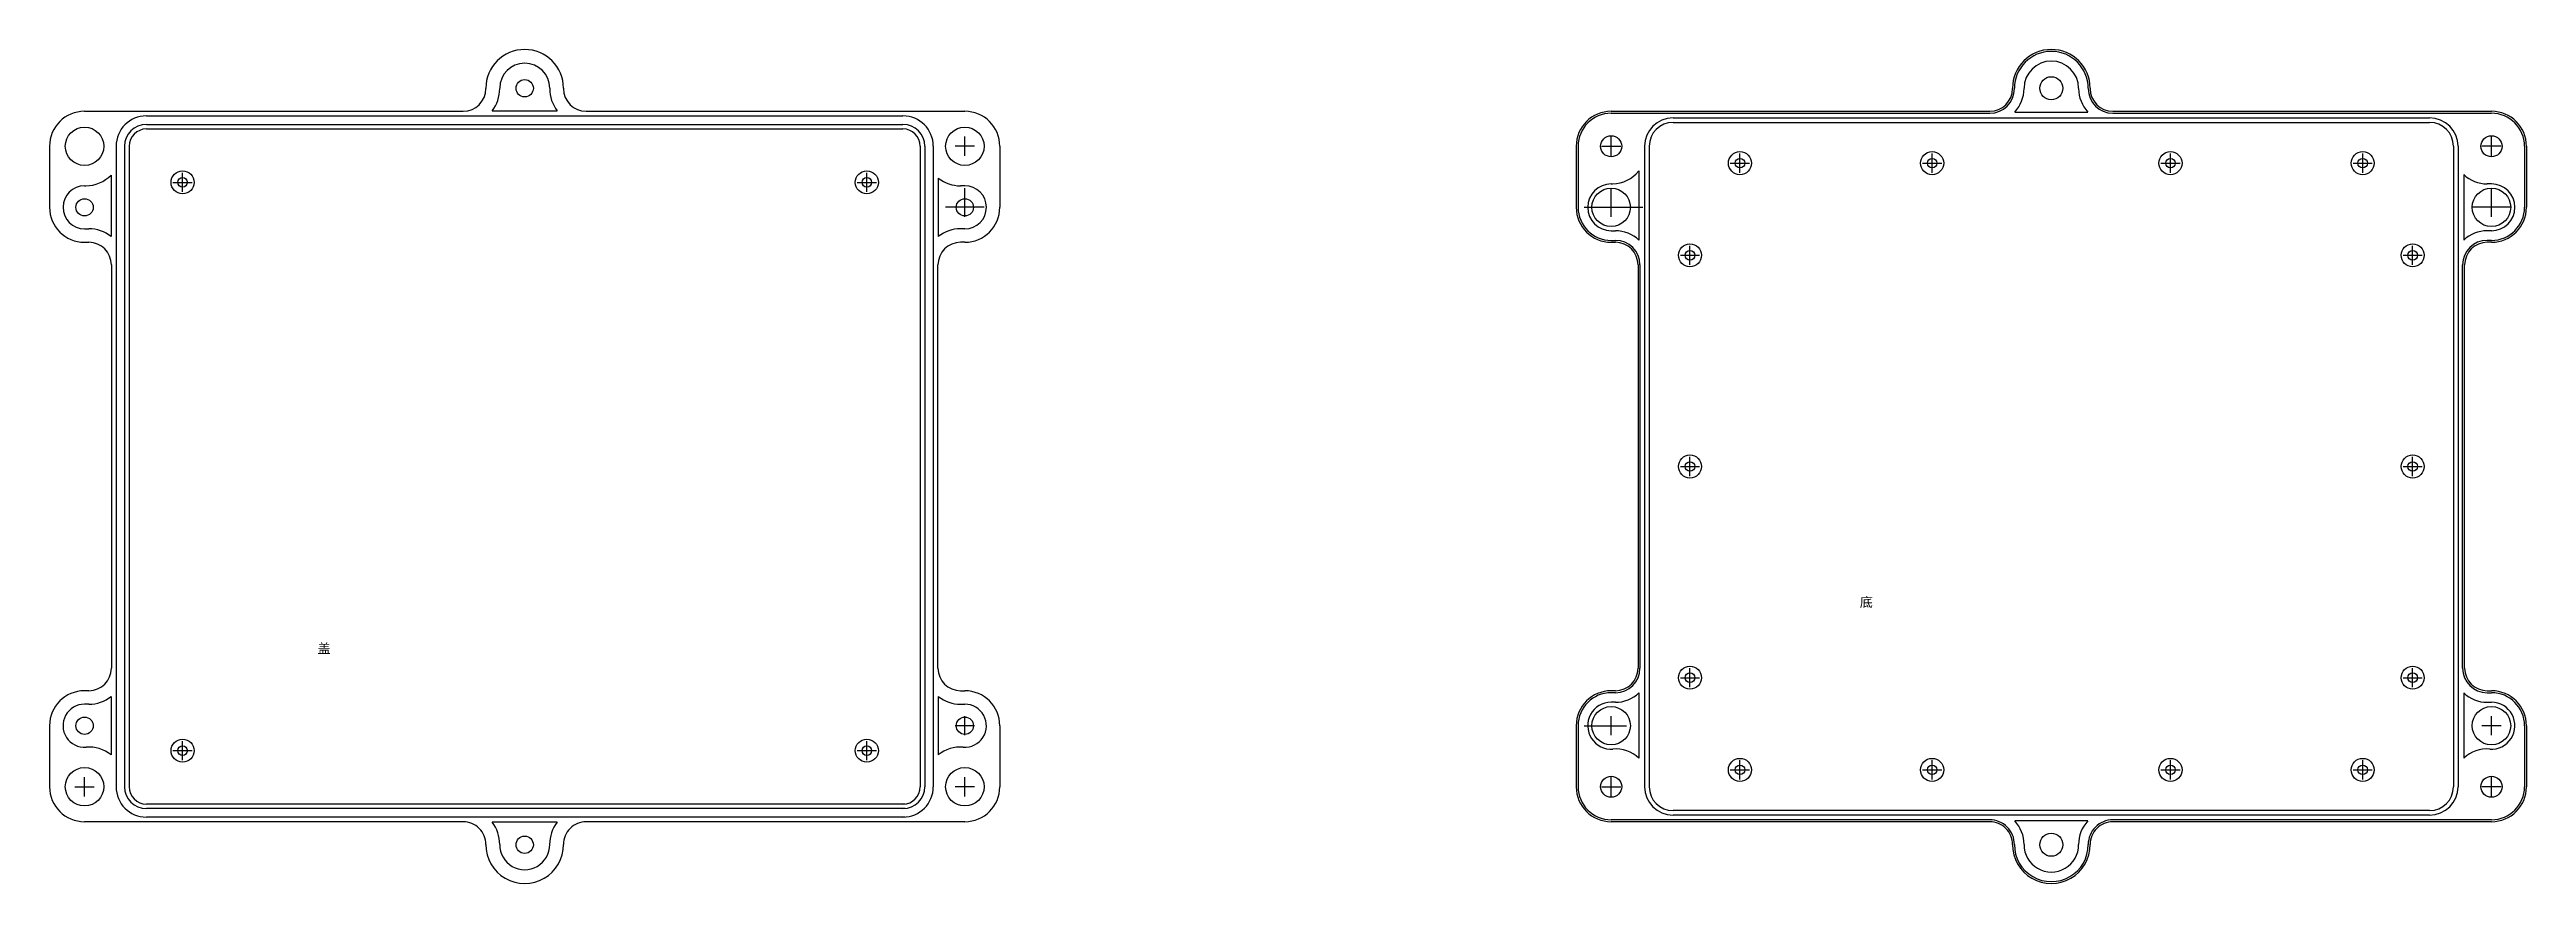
# Model space of a CAD drawing. Header units: millimetres. Extents: x 857 to 1502, y 152 to 370.
import ezdxf

# ---------------------------------------------------------------- set-up
doc = ezdxf.new("R2010")
doc.units = ezdxf.units.MM

msp = doc.modelspace()

# ---------------------------------------------------------------- linework, layer by layer
for p, q in [((970.95, 359.42), (970.95, 359.32)), ((987.55, 359.42), (987.55, 359.32)), ((991.15, 359.42), (991.15, 359.32)), ((1368.08, 359.42), (1368.08, 359.32)), ((1388.28, 359.42), (1388.28, 359.32)), ((866.55, 353.42), (965.05, 353.42)), ((882.65, 352.22), (965.05, 352.22)), ((882.65, 350.02), (965.05, 350.02)), ((882.65, 348.82), (965.05, 348.82)), ((965.05, 352.22), (1079.45, 352.22)), ((965.05, 350.02), (1079.45, 350.02)), ((965.05, 348.82), (1079.45, 348.82)), ((972.57, 353.52), (989.52, 353.52)), ((997.05, 353.42), (1095.55, 353.42)), ((1263.68, 353.42), (1362.18, 353.42)), ((1263.68, 352.92), (1362.18, 352.92)), ((1279.78, 351.72), (1362.18, 351.72)), ((1279.78, 350.52), (1362.18, 350.52)), ((1362.18, 351.72), (1476.58, 351.72)), ((1362.18, 350.52), (1476.58, 350.52)), ((1368.66, 353.22), (1387.7, 353.22)), ((1394.18, 353.42), (1492.68, 353.42)), ((1394.18, 352.92), (1492.68, 352.92)), ((857.45, 344.32), (857.45, 328.42)), ((874.75, 344.32), (874.75, 343.42)), ((874.75, 343.92), (874.75, 177.52)), ((876.95, 344.32), (876.95, 177.52)), ((878.15, 344.32), (878.15, 177.52)), ((878.15, 344.32), (878.15, 343.65)), ((1083.95, 344.32), (1083.95, 177.52)), ((1085.15, 344.32), (1085.15, 177.52)), ((1087.35, 344.32), (1087.35, 177.52)), ((1098.05, 344.32), (1093.05, 344.32)), ((1095.55, 341.82), (1095.55, 346.82)), ((1104.65, 344.32), (1104.65, 328.42)), ((1254.58, 344.32), (1254.58, 328.42)), ((1255.08, 344.32), (1255.08, 328.42)), ((1261.18, 344.32), (1266.18, 344.32)), ((1263.68, 341.82), (1263.68, 346.82)), ((1272.38, 344.32), (1272.38, 343.42)), ((1272.38, 343.92), (1272.38, 177.52)), ((1273.58, 344.32), (1273.58, 177.52)), ((1297.18, 337.42), (1297.18, 342.42)), ((1347.18, 337.42), (1347.18, 342.42)), ((1409.18, 337.42), (1409.18, 342.42)), ((1459.18, 337.42), (1459.18, 342.42)), ((1482.78, 344.32), (1482.78, 177.52)), ((1483.98, 344.32), (1483.98, 177.52)), ((1495.18, 344.32), (1490.18, 344.32)), ((1492.68, 341.82), (1492.68, 346.82)), ((1501.28, 344.32), (1501.28, 328.42)), ((1501.78, 344.32), (1501.78, 328.42)), ((873.45, 336.83), (873.45, 320.82)), ((892.05, 332.42), (892.05, 337.42)), ((1070.05, 332.42), (1070.05, 337.42)), ((1088.65, 336.03), (1088.65, 320.82)), ((1270.88, 337.93), (1270.88, 319.9)), ((1294.68, 339.92), (1299.68, 339.92)), ((1344.68, 339.92), (1349.68, 339.92)), ((1406.68, 339.92), (1411.68, 339.92)), ((1456.68, 339.92), (1461.68, 339.92)), ((1485.48, 336.94), (1485.48, 319.9)), ((866.55, 334.02), (866.9, 334.02)), ((889.55, 334.92), (894.55, 334.92)), ((1067.55, 334.92), (1072.55, 334.92)), ((1095.55, 334.02), (1094.45, 334.02)), ((1095.55, 325.92), (1095.55, 333.42)), ((1263.68, 334.52), (1264.03, 334.52)), ((1263.68, 325.92), (1263.68, 333.42)), ((1492.68, 334.52), (1491.58, 334.52)), ((1492.68, 325.92), (1492.68, 333.42)), ((866.55, 322.82), (867.65, 322.82)), ((1100.55, 328.42), (1090.55, 328.42)), ((1095.55, 322.82), (1094.45, 322.82)), ((1256.68, 328.42), (1271.88, 328.42)), ((1263.68, 322.32), (1264.78, 322.32)), ((1497.68, 328.42), (1487.68, 328.42)), ((1492.68, 322.32), (1491.58, 322.32)), ((866.55, 319.32), (867.65, 319.32)), ((1095.55, 319.32), (1094.45, 319.32)), ((1263.68, 319.82), (1264.78, 319.82)), ((1263.68, 319.32), (1264.78, 319.32)), ((1281.68, 315.92), (1286.68, 315.92)), ((1284.18, 313.42), (1284.18, 318.42)), ((1469.68, 315.92), (1474.68, 315.92)), ((1472.18, 313.42), (1472.18, 318.42)), ((1492.68, 319.82), (1491.58, 319.82)), ((1492.68, 319.32), (1491.58, 319.32)), ((873.55, 313.42), (873.55, 208.42)), ((1088.55, 208.42), (1088.55, 313.42)), ((1270.68, 313.42), (1270.68, 208.42)), ((1271.18, 313.42), (1271.18, 208.42)), ((1485.18, 208.42), (1485.18, 313.42)), ((1485.68, 208.42), (1485.68, 313.42)), ((1281.68, 260.92), (1286.68, 260.92)), ((1284.18, 258.42), (1284.18, 263.42)), ((1469.68, 260.92), (1474.68, 260.92)), ((1472.18, 258.42), (1472.18, 263.42)), ((1284.18, 203.42), (1284.18, 208.42)), ((1472.18, 203.42), (1472.18, 208.42)), ((867.65, 202.52), (866.55, 202.52)), ((873.45, 201.03), (873.45, 185.86)), ((1088.65, 201.03), (1088.65, 185.86)), ((1094.45, 202.52), (1095.55, 202.52)), ((1264.78, 202.52), (1263.68, 202.52)), ((1264.78, 202.02), (1263.68, 202.02)), ((1270.88, 201.94), (1270.88, 184.94)), ((1281.68, 205.92), (1286.68, 205.92)), ((1469.68, 205.92), (1474.68, 205.92)), ((1485.48, 201.94), (1485.48, 184.94)), ((1491.58, 202.52), (1492.68, 202.52)), ((1491.58, 202.02), (1492.68, 202.02)), ((857.45, 193.42), (857.45, 177.52)), ((867.65, 199.02), (866.55, 199.02)), ((1098.05, 193.42), (1093.05, 193.42)), ((1094.45, 199.02), (1095.55, 199.02)), ((1095.55, 190.92), (1095.55, 195.92)), ((1104.65, 193.42), (1104.65, 177.52)), ((1254.58, 193.42), (1254.58, 177.52)), ((1255.08, 193.42), (1255.08, 177.52)), ((1256.68, 193.42), (1267.68, 193.42)), ((1264.78, 199.52), (1263.68, 199.52)), ((1263.68, 190.92), (1263.68, 195.92)), ((1495.18, 193.42), (1490.18, 193.42)), ((1491.58, 199.52), (1492.68, 199.52)), ((1492.68, 190.92), (1492.68, 195.92)), ((1501.28, 193.42), (1501.28, 177.52)), ((1501.78, 193.42), (1501.78, 177.52)), ((889.55, 186.92), (894.55, 186.92)), ((892.05, 184.42), (892.05, 189.42)), ((1067.55, 186.92), (1072.55, 186.92)), ((1070.05, 184.42), (1070.05, 189.42)), ((1294.68, 181.92), (1299.68, 181.92)), ((1297.18, 179.42), (1297.18, 184.42)), ((1344.68, 181.92), (1349.68, 181.92)), ((1347.18, 179.42), (1347.18, 184.42)), ((1406.68, 181.92), (1411.68, 181.92)), ((1409.18, 179.42), (1409.18, 184.42)), ((1456.68, 181.92), (1461.68, 181.92)), ((1459.18, 179.42), (1459.18, 184.42)), ((864.05, 177.52), (869.05, 177.52)), ((866.55, 175.02), (866.55, 180.02)), ((1098.05, 177.52), (1093.05, 177.52)), ((1095.55, 175.02), (1095.55, 180.02)), ((1261.18, 177.52), (1266.18, 177.52)), ((1263.68, 175.02), (1263.68, 180.02)), ((1495.18, 177.52), (1490.18, 177.52)), ((1492.68, 175.02), (1492.68, 180.02)), ((965.05, 168.42), (866.55, 168.42)), ((1080.05, 173.02), (882.65, 173.02)), ((1080.05, 171.82), (882.65, 171.82)), ((1080.05, 169.62), (882.65, 169.62)), ((989.52, 168.32), (972.57, 168.32)), ((1095.55, 168.42), (997.04, 168.42)), ((1362.18, 168.92), (1263.68, 168.92)), ((1362.18, 168.42), (1263.68, 168.42)), ((1476.58, 171.32), (1279.78, 171.32)), ((1476.58, 170.12), (1279.78, 170.12)), ((1387.7, 168.62), (1368.66, 168.62)), ((1492.68, 168.92), (1394.18, 168.92)), ((1492.68, 168.42), (1394.18, 168.42)), ((991.15, 162.42), (991.15, 162.52)), ((1388.28, 162.42), (1388.28, 162.52))]:
    msp.add_line(p, q)
for centre, radius in [((981.05, 359.42), 2.25), ((1378.18, 359.42), 3), ((866.55, 344.32), 5), ((1095.55, 344.32), 5), ((1263.68, 344.32), 2.75), ((1297.18, 339.92), 3), ((1347.18, 339.92), 3), ((1409.18, 339.92), 3), ((1459.18, 339.92), 3), ((1492.68, 344.32), 2.75), ((892.05, 334.92), 3), ((892.05, 334.92), 1.25), ((1070.05, 334.92), 3), ((1070.05, 334.92), 1.25), ((1297.18, 339.92), 1.25), ((1347.18, 339.92), 1.25), ((1409.18, 339.92), 1.25), ((1459.18, 339.92), 1.25), ((866.55, 328.42), 2.25), ((1095.55, 328.42), 2.25), ((1263.68, 328.42), 5), ((1492.68, 328.42), 5), ((1284.18, 315.92), 3), ((1284.18, 315.92), 1.25), ((1472.18, 315.92), 3), ((1472.18, 315.92), 1.25), ((1284.18, 260.92), 3), ((1284.18, 260.92), 1.25), ((1472.18, 260.92), 3), ((1472.18, 260.92), 1.25), ((1284.18, 205.92), 3), ((1284.18, 205.92), 1.25), ((1472.18, 205.92), 3), ((1472.18, 205.92), 1.25), ((866.55, 193.42), 2.25), ((1095.55, 193.42), 2.25), ((1263.68, 193.42), 5), ((1492.68, 193.42), 5), ((892.05, 186.92), 3), ((892.05, 186.92), 1.25), ((1070.05, 186.92), 3), ((1070.05, 186.92), 1.25), ((866.55, 177.52), 5), ((1095.55, 177.52), 5), ((1297.18, 181.92), 3), ((1297.18, 181.92), 1.25), ((1347.18, 181.92), 3), ((1347.18, 181.92), 1.25), ((1409.18, 181.92), 3), ((1409.18, 181.92), 1.25), ((1459.18, 181.92), 3), ((1459.18, 181.92), 1.25), ((1263.68, 177.52), 2.75), ((1492.68, 177.52), 2.75), ((981.05, 162.42), 2.25), ((1378.18, 162.42), 3)]:
    msp.add_circle(centre, radius)
for centre, radius, start, end in [((981.05, 359.42), 10.1, 360, 180), ((1378.18, 359.42), 10.1, 360, 180), ((1378.18, 359.42), 9.6, 360, 180), ((981.05, 359.42), 6.5, 360, 180), ((1378.18, 359.42), 7.1, 360, 180), ((965.05, 359.32), 5.9, 270, 0), ((965.05, 359.32), 9.5, 322.37243, 0), ((997.05, 359.32), 9.5, 180, 217.62757), ((997.05, 359.32), 5.9, 180, 270), ((1362.18, 359.32), 5.9, 270, 0), ((1362.18, 359.32), 6.4, 270, 0), ((1362.18, 359.32), 8.9, 316.73346, 0), ((1394.18, 359.32), 8.9, 180, 223.26654), ((1394.18, 359.32), 6.4, 180, 270), ((1394.18, 359.32), 5.9, 180, 270), ((866.55, 344.32), 9.1, 90, 180), ((882.65, 344.32), 7.9, 90, 180), ((882.65, 344.32), 5.7, 90, 180), ((882.65, 344.32), 4.5, 90, 180), ((1079.45, 344.32), 7.9, 0, 90), ((1079.45, 344.32), 5.7, 0, 90), ((1079.45, 344.32), 4.5, 0, 90), ((1095.55, 344.32), 9.1, 360, 90), ((1263.68, 344.32), 9.1, 90, 180), ((1263.68, 344.32), 8.6, 90, 180), ((1279.78, 344.32), 7.4, 90, 180), ((1279.78, 344.32), 6.2, 90, 180), ((1476.58, 344.32), 7.4, 0, 90), ((1476.58, 344.32), 6.2, 0, 90), ((1492.68, 344.32), 9.1, 360, 90), ((1492.68, 344.32), 8.6, 360, 90), ((866.75, 343.42), 9.4, 270.96507, 315.46041), ((1094.45, 343.42), 9.4, 231.90106, 270), ((1263.88, 343.42), 8.9, 271.0209, 321.86119), ((1491.58, 343.42), 8.9, 226.73346, 270), ((866.55, 328.42), 5.6, 90, 270), ((1095.55, 328.42), 5.6, 270, 90), ((1263.68, 328.42), 6.1, 90, 270), ((1492.68, 328.42), 6.1, 270, 90), ((866.55, 328.42), 9.1, 180, 270), ((867.65, 313.42), 9.4, 51.90106, 90), ((1094.45, 313.42), 9.4, 90, 128.09894), ((1095.55, 328.42), 9.1, 270, 0), ((1263.68, 328.42), 9.1, 180, 270), ((1263.68, 328.42), 8.6, 180, 270), ((1264.78, 313.42), 8.9, 46.73346, 90), ((1491.58, 313.42), 8.9, 90, 133.26654), ((1492.68, 328.42), 9.1, 270, 0), ((1492.68, 328.42), 8.6, 270, 0), ((867.65, 313.42), 5.9, 0, 90), ((1094.45, 313.42), 5.9, 90, 180), ((1264.78, 313.42), 6.4, 0, 90), ((1264.78, 313.42), 5.9, 0, 90), ((1491.58, 313.42), 6.4, 90, 180), ((1491.58, 313.42), 5.9, 90, 180), ((867.65, 208.42), 5.9, 270, 0), ((1094.45, 208.42), 5.9, 180, 270), ((1264.78, 208.42), 5.9, 270, 0), ((1264.78, 208.42), 6.4, 270, 0), ((1491.58, 208.42), 6.4, 180, 270), ((1491.58, 208.42), 5.9, 180, 270), ((866.55, 193.42), 9.1, 90, 180), ((867.65, 208.42), 9.4, 270, 308.09894), ((1094.45, 208.42), 9.4, 231.90106, 270), ((1095.55, 193.42), 9.1, 0, 90), ((1263.68, 193.42), 9.1, 90, 180), ((1263.68, 193.42), 8.6, 90, 180), ((1264.78, 208.42), 8.9, 270, 313.26654), ((1491.58, 208.42), 8.9, 226.73346, 270), ((1492.68, 193.42), 9.1, 0, 90), ((1492.68, 193.42), 8.6, 0, 90), ((866.55, 193.42), 5.6, 90, 274.20547), ((1095.55, 193.42), 5.6, 265.79453, 90), ((1263.68, 193.42), 6.1, 90, 274.20547), ((1492.68, 193.42), 6.1, 265.79453, 90), ((867.65, 178.46), 9.4, 51.90106, 94.20547), ((1094.45, 178.46), 9.4, 85.79453, 128.09894), ((1264.78, 178.46), 8.9, 46.73346, 94.20547), ((1491.58, 178.46), 8.9, 85.79453, 133.26654), ((866.55, 177.52), 9.1, 180, 270), ((882.65, 177.52), 7.9, 180, 270), ((882.65, 177.52), 5.7, 180, 270), ((882.65, 177.52), 4.5, 180, 270), ((1079.45, 177.52), 4.5, 270, 0), ((1079.45, 177.52), 5.7, 270, 0), ((1079.45, 177.52), 7.9, 270, 0), ((1095.55, 177.52), 9.1, 270, 0), ((1263.68, 177.52), 9.1, 180, 270), ((1263.68, 177.52), 8.6, 180, 270), ((1279.78, 177.52), 7.4, 180, 270), ((1279.78, 177.52), 6.2, 180, 270), ((1476.58, 177.52), 6.2, 270, 0), ((1476.58, 177.52), 7.4, 270, 0), ((1492.68, 177.52), 9.1, 270, 0), ((1492.68, 177.52), 8.6, 270, 0), ((965.05, 162.52), 5.9, 359.6419, 90), ((965.05, 162.52), 9.5, 359.6419, 37.62757), ((997.04, 162.52), 9.5, 142.37243, 180.3581), ((997.04, 162.52), 5.9, 90, 180.3581), ((1362.18, 162.52), 6.4, 359.6419, 90), ((1362.18, 162.52), 5.9, 359.6419, 90), ((1362.18, 162.52), 8.9, 359.6419, 43.26654), ((1394.18, 162.52), 8.9, 136.73346, 180.3581), ((1394.18, 162.52), 6.4, 90, 180.3581), ((1394.18, 162.52), 5.9, 90, 180.3581), ((981.05, 162.42), 10.1, 179.6419, 0.3581), ((981.05, 162.42), 6.5, 179.6419, 0.3581), ((1378.18, 162.42), 10.1, 179.6419, 0.3581), ((1378.18, 162.42), 9.6, 179.6419, 0.3581), ((1378.18, 162.42), 7.1, 179.6419, 0.3581)]:
    msp.add_arc(centre, radius, start, end)

# ---------------------------------------------------------------- texts
at = {"char_height": 2.5, "attachment_point": 1}
for s, insert, width in [('{\\fSimSun|b0|i0|c134|p54;底}', (1328.35, 226.86), 35.8493), ('{\\fSimSun|b0|i0|c134|p54;盖}', (927.16, 214.79), 35.1164)]:
    msp.add_mtext(s, dxfattribs=dict(at, insert=insert, width=width))

doc.saveas('drawing.dxf')
